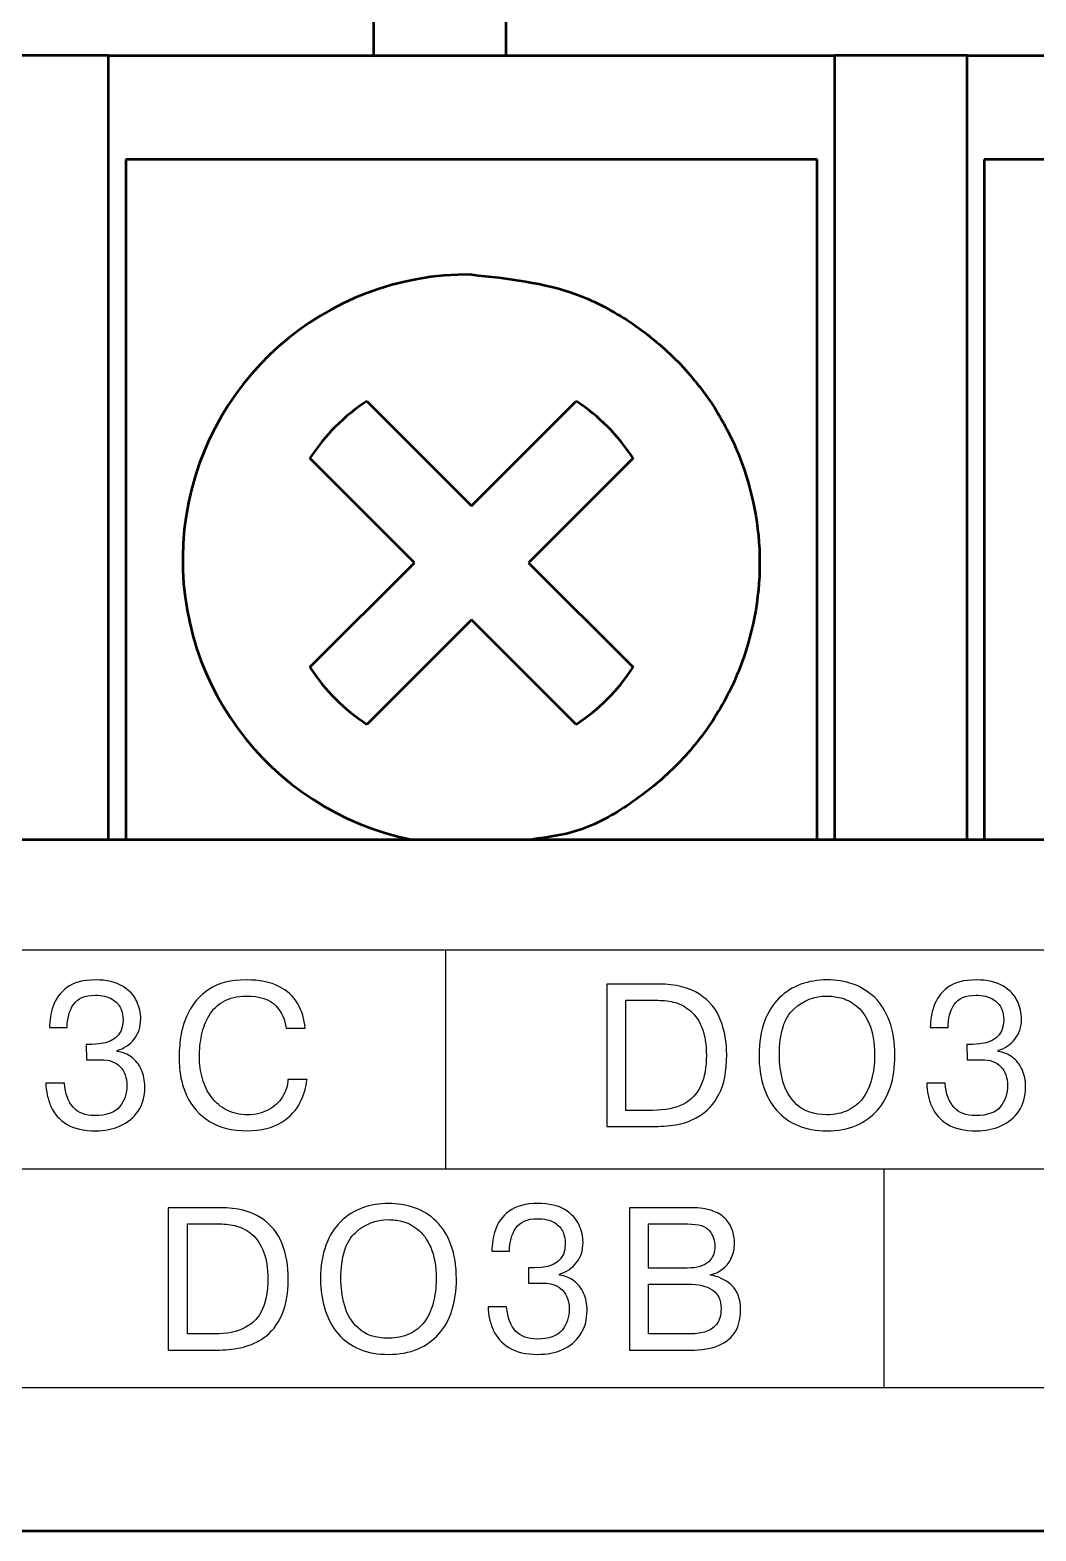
# Model space of a CAD drawing. Header units: millimetres. Extents: x 3520 to 8864, y 403 to 1747.
# Drawn here: x 5715.24 to 5723.97, y 1278.8 to 1291.82 of the extents above; entities that cross this region are included whole.
import ezdxf

# ---------------------------------------------------------------- set-up
doc = ezdxf.new("R2010")
doc.units = ezdxf.units.MM
doc.layers.add('main', color=5, linetype='Continuous', lineweight=50)
doc.layers.add('text', color=250, linetype='Continuous')

msp = doc.modelspace()

# ---------------------------------------------------------------- linework, layer by layer
at = {"layer": 'main', "color": 0, "linetype": 'Continuous'}
for p, q in [((5718.224, 1299.8), (5718.224, 1291.6)), ((5719.374, 1291.6), (5719.374, 1299.8)), ((5715.924, 1291.6), (5714.774, 1291.6)), ((5715.924, 1290.6), (5715.924, 1291.6)), ((5715.924, 1291.6), (5722.224, 1291.6)), ((5723.374, 1291.6), (5722.224, 1291.6)), ((5722.224, 1291.6), (5722.224, 1290.6)), ((5723.374, 1290.6), (5723.374, 1291.6)), ((5723.374, 1291.6), (5729.674, 1291.6)), ((5722.074, 1290.7), (5716.074, 1290.7)), ((5716.074, 1290.7), (5716.074, 1287.2)), ((5722.074, 1287.2), (5722.074, 1290.7)), ((5729.524, 1290.7), (5723.524, 1290.7)), ((5723.524, 1290.7), (5723.524, 1287.2)), ((5715.924, 1284.8), (5715.924, 1290.6)), ((5722.224, 1290.6), (5722.224, 1284.8)), ((5723.374, 1284.8), (5723.374, 1290.6)), ((5718.167, 1288.602), (5719.074, 1287.695)), ((5719.074, 1287.695), (5719.982, 1288.602)), ((5718.579, 1287.2), (5717.672, 1288.107)), ((5720.477, 1288.107), (5719.569, 1287.2)), ((5716.074, 1287.2), (5716.074, 1284.8)), ((5717.672, 1286.293), (5718.579, 1287.2)), ((5719.569, 1287.2), (5720.477, 1286.293)), ((5722.074, 1284.8), (5722.074, 1287.2)), ((5723.524, 1287.2), (5723.524, 1284.8)), ((5719.074, 1286.705), (5718.167, 1285.798)), ((5719.982, 1285.798), (5719.074, 1286.705)), ((5680.124, 1284.8), (5739.124, 1284.8)), ((5678.124, 1278.8), (5741.124, 1278.8))]:
    msp.add_line(p, q, dxfattribs=at)
for centre, radius, start, end in [((5719.043, 1287.225), 2.475, 89.2641, 258.5219), ((5719.074, 1287.2), 1.67, 122.9031, 147.0969), ((5719.074, 1287.2), 1.67, 32.9031, 57.0969), ((5719.074, 1287.2), 1.67, 212.9031, 237.0969), ((5719.074, 1287.2), 1.67, 302.9031, 327.0969)]:
    msp.add_arc(centre, radius, start, end, dxfattribs=at)
msp.add_open_spline([(5719.074, 1289.7), (5719.389, 1289.666), (5719.874, 1289.615), (5720.457, 1289.303), (5720.854, 1288.98), (5721.179, 1288.582), (5721.481, 1288), (5721.635, 1287.2), (5721.481, 1286.4), (5721.179, 1285.818), (5720.854, 1285.419), (5720.456, 1285.1), (5720.037, 1284.858), (5719.733, 1284.818), (5719.599, 1284.8)], degree=3, knots=[0, 0, 0, 0, 0.128485, 0.1984293, 0.2683, 0.3382439, 0.4081143, 0.5365991, 0.665084, 0.7350283, 0.8048991, 0.8748431, 0.9447136, 1, 1, 1, 1], dxfattribs=at)
at = {"layer": 'text', "color": 0}
for points, knots in [([(5681.751, 1280.043), (5681.751, 1280.043), (5736.951, 1280.043), (5736.951, 1280.043), (5736.951, 1280.043), (5736.951, 1280.043), (5736.951, 1283.843), (5736.951, 1283.843), (5736.951, 1283.843), (5736.951, 1283.843), (5681.751, 1283.843), (5681.751, 1283.843), (5681.751, 1283.843), (5681.751, 1283.843), (5681.751, 1280.043), (5681.751, 1280.043)], [0, 0, 0, 0, 0.25, 0.25, 0.25, 0.25, 0.5, 0.5, 0.5, 0.5, 0.75, 0.75, 0.75, 0.75, 1, 1, 1, 1]), ([(5715.381, 1282.684), (5715.381, 1282.684), (5715.541, 1282.684), (5715.541, 1282.684), (5715.541, 1282.684), (5715.558, 1282.498), (5715.646, 1282.404), (5715.803, 1282.404), (5715.803, 1282.404), (5715.909, 1282.404), (5715.982, 1282.43), (5716.022, 1282.482), (5716.022, 1282.482), (5716.063, 1282.534), (5716.083, 1282.596), (5716.083, 1282.665), (5716.083, 1282.665), (5716.083, 1282.733), (5716.064, 1282.787), (5716.025, 1282.828), (5716.025, 1282.828), (5715.986, 1282.869), (5715.93, 1282.889), (5715.857, 1282.889), (5715.857, 1282.889), (5715.857, 1282.889), (5715.776, 1282.889), (5715.776, 1282.889), (5715.776, 1282.889), (5715.776, 1282.889), (5715.733, 1282.889), (5715.733, 1282.889), (5715.733, 1282.889), (5715.733, 1282.889), (5715.731, 1283.022), (5715.731, 1283.022), (5715.731, 1283.022), (5715.731, 1283.022), (5715.78, 1283.022), (5715.78, 1283.022), (5715.78, 1283.022), (5715.96, 1283.022), (5716.05, 1283.093), (5716.05, 1283.235), (5716.05, 1283.235), (5716.05, 1283.268), (5716.043, 1283.301), (5716.03, 1283.333), (5716.03, 1283.333), (5716.017, 1283.365), (5715.992, 1283.392), (5715.955, 1283.415), (5715.955, 1283.415), (5715.918, 1283.437), (5715.869, 1283.448), (5715.807, 1283.448), (5715.807, 1283.448), (5715.718, 1283.448), (5715.656, 1283.421), (5715.62, 1283.367), (5715.62, 1283.367), (5715.584, 1283.313), (5715.566, 1283.246), (5715.566, 1283.168), (5715.566, 1283.168), (5715.566, 1283.168), (5715.413, 1283.168), (5715.413, 1283.168), (5715.413, 1283.168), (5715.413, 1283.229), (5715.423, 1283.291), (5715.444, 1283.353), (5715.444, 1283.353), (5715.464, 1283.415), (5715.504, 1283.469), (5715.562, 1283.514), (5715.562, 1283.514), (5715.621, 1283.559), (5715.704, 1283.581), (5715.812, 1283.581), (5715.812, 1283.581), (5715.91, 1283.581), (5715.988, 1283.563), (5716.046, 1283.527), (5716.046, 1283.527), (5716.105, 1283.492), (5716.146, 1283.448), (5716.169, 1283.396), (5716.169, 1283.396), (5716.192, 1283.344), (5716.204, 1283.293), (5716.204, 1283.243), (5716.204, 1283.243), (5716.204, 1283.173), (5716.184, 1283.114), (5716.146, 1283.066), (5716.146, 1283.066), (5716.107, 1283.018), (5716.058, 1282.985), (5716, 1282.969), (5716, 1282.969), (5716, 1282.969), (5716, 1282.96), (5716, 1282.96), (5716, 1282.96), (5716.047, 1282.954), (5716.089, 1282.937), (5716.125, 1282.91), (5716.125, 1282.91), (5716.161, 1282.883), (5716.189, 1282.847), (5716.209, 1282.803), (5716.209, 1282.803), (5716.229, 1282.758), (5716.239, 1282.708), (5716.239, 1282.653), (5716.239, 1282.653), (5716.239, 1282.57), (5716.22, 1282.5), (5716.181, 1282.442), (5716.181, 1282.442), (5716.141, 1282.385), (5716.09, 1282.342), (5716.025, 1282.314), (5716.025, 1282.314), (5715.96, 1282.286), (5715.89, 1282.272), (5715.814, 1282.272), (5715.814, 1282.272), (5715.708, 1282.272), (5715.624, 1282.291), (5715.561, 1282.33), (5715.561, 1282.33), (5715.498, 1282.369), (5715.453, 1282.42), (5715.425, 1282.482), (5715.425, 1282.482), (5715.412, 1282.514), (5715.401, 1282.547), (5715.393, 1282.581), (5715.393, 1282.581), (5715.385, 1282.614), (5715.381, 1282.649), (5715.381, 1282.684)], [0, 0, 0, 0, 0.027778, 0.027778, 0.027778, 0.027778, 0.055556, 0.055556, 0.055556, 0.055556, 0.083333, 0.083333, 0.083333, 0.083333, 0.111111, 0.111111, 0.111111, 0.111111, 0.138889, 0.138889, 0.138889, 0.138889, 0.166667, 0.166667, 0.166667, 0.166667, 0.194444, 0.194444, 0.194444, 0.194444, 0.222222, 0.222222, 0.222222, 0.222222, 0.25, 0.25, 0.25, 0.25, 0.277778, 0.277778, 0.277778, 0.277778, 0.305556, 0.305556, 0.305556, 0.305556, 0.333333, 0.333333, 0.333333, 0.333333, 0.361111, 0.361111, 0.361111, 0.361111, 0.388889, 0.388889, 0.388889, 0.388889, 0.416667, 0.416667, 0.416667, 0.416667, 0.444444, 0.444444, 0.444444, 0.444444, 0.472222, 0.472222, 0.472222, 0.472222, 0.5, 0.5, 0.5, 0.5, 0.527778, 0.527778, 0.527778, 0.527778, 0.555556, 0.555556, 0.555556, 0.555556, 0.583333, 0.583333, 0.583333, 0.583333, 0.611111, 0.611111, 0.611111, 0.611111, 0.638889, 0.638889, 0.638889, 0.638889, 0.666667, 0.666667, 0.666667, 0.666667, 0.694444, 0.694444, 0.694444, 0.694444, 0.722222, 0.722222, 0.722222, 0.722222, 0.75, 0.75, 0.75, 0.75, 0.777778, 0.777778, 0.777778, 0.777778, 0.805556, 0.805556, 0.805556, 0.805556, 0.833333, 0.833333, 0.833333, 0.833333, 0.861111, 0.861111, 0.861111, 0.861111, 0.888889, 0.888889, 0.888889, 0.888889, 0.916667, 0.916667, 0.916667, 0.916667, 0.944444, 0.944444, 0.944444, 0.944444, 0.972222, 0.972222, 0.972222, 0.972222, 1, 1, 1, 1]), ([(5717.481, 1282.718), (5717.481, 1282.718), (5717.647, 1282.718), (5717.647, 1282.718), (5717.647, 1282.718), (5717.639, 1282.652), (5717.62, 1282.586), (5717.588, 1282.52), (5717.588, 1282.52), (5717.557, 1282.454), (5717.503, 1282.396), (5717.427, 1282.346), (5717.427, 1282.346), (5717.351, 1282.297), (5717.25, 1282.272), (5717.124, 1282.272), (5717.124, 1282.272), (5716.996, 1282.272), (5716.888, 1282.299), (5716.8, 1282.353), (5716.8, 1282.353), (5716.713, 1282.407), (5716.646, 1282.483), (5716.602, 1282.578), (5716.602, 1282.578), (5716.58, 1282.627), (5716.564, 1282.678), (5716.553, 1282.731), (5716.553, 1282.731), (5716.542, 1282.785), (5716.537, 1282.842), (5716.537, 1282.905), (5716.537, 1282.905), (5716.537, 1282.959), (5716.541, 1283.018), (5716.55, 1283.083), (5716.55, 1283.083), (5716.558, 1283.147), (5716.581, 1283.219), (5716.617, 1283.297), (5716.617, 1283.297), (5716.654, 1283.375), (5716.713, 1283.442), (5716.795, 1283.498), (5716.795, 1283.498), (5716.877, 1283.553), (5716.984, 1283.581), (5717.119, 1283.581), (5717.119, 1283.581), (5717.234, 1283.581), (5717.329, 1283.562), (5717.402, 1283.525), (5717.402, 1283.525), (5717.476, 1283.488), (5717.53, 1283.437), (5717.566, 1283.374), (5717.566, 1283.374), (5717.602, 1283.311), (5717.623, 1283.241), (5717.631, 1283.162), (5717.631, 1283.162), (5717.631, 1283.162), (5717.465, 1283.162), (5717.465, 1283.162), (5717.465, 1283.162), (5717.458, 1283.235), (5717.428, 1283.3), (5717.376, 1283.357), (5717.376, 1283.357), (5717.323, 1283.413), (5717.237, 1283.441), (5717.119, 1283.441), (5717.119, 1283.441), (5717.04, 1283.441), (5716.975, 1283.426), (5716.922, 1283.395), (5716.922, 1283.395), (5716.87, 1283.365), (5716.828, 1283.324), (5716.797, 1283.273), (5716.797, 1283.273), (5716.767, 1283.221), (5716.745, 1283.165), (5716.732, 1283.102), (5716.732, 1283.102), (5716.72, 1283.04), (5716.713, 1282.977), (5716.713, 1282.913), (5716.713, 1282.913), (5716.713, 1282.848), (5716.722, 1282.786), (5716.739, 1282.726), (5716.739, 1282.726), (5716.756, 1282.665), (5716.782, 1282.611), (5716.818, 1282.563), (5716.818, 1282.563), (5716.853, 1282.516), (5716.897, 1282.48), (5716.95, 1282.452), (5716.95, 1282.452), (5717.003, 1282.425), (5717.064, 1282.411), (5717.132, 1282.411), (5717.132, 1282.411), (5717.201, 1282.411), (5717.262, 1282.426), (5717.313, 1282.454), (5717.313, 1282.454), (5717.365, 1282.483), (5717.405, 1282.52), (5717.433, 1282.566), (5717.433, 1282.566), (5717.448, 1282.592), (5717.46, 1282.617), (5717.468, 1282.641), (5717.468, 1282.641), (5717.477, 1282.666), (5717.481, 1282.692), (5717.481, 1282.718)], [0, 0, 0, 0, 0.033333, 0.033333, 0.033333, 0.033333, 0.066667, 0.066667, 0.066667, 0.066667, 0.1, 0.1, 0.1, 0.1, 0.133333, 0.133333, 0.133333, 0.133333, 0.166667, 0.166667, 0.166667, 0.166667, 0.2, 0.2, 0.2, 0.2, 0.233333, 0.233333, 0.233333, 0.233333, 0.266667, 0.266667, 0.266667, 0.266667, 0.3, 0.3, 0.3, 0.3, 0.333333, 0.333333, 0.333333, 0.333333, 0.366667, 0.366667, 0.366667, 0.366667, 0.4, 0.4, 0.4, 0.4, 0.433333, 0.433333, 0.433333, 0.433333, 0.466667, 0.466667, 0.466667, 0.466667, 0.5, 0.5, 0.5, 0.5, 0.533333, 0.533333, 0.533333, 0.533333, 0.566667, 0.566667, 0.566667, 0.566667, 0.6, 0.6, 0.6, 0.6, 0.633333, 0.633333, 0.633333, 0.633333, 0.666667, 0.666667, 0.666667, 0.666667, 0.7, 0.7, 0.7, 0.7, 0.733333, 0.733333, 0.733333, 0.733333, 0.766667, 0.766667, 0.766667, 0.766667, 0.8, 0.8, 0.8, 0.8, 0.833333, 0.833333, 0.833333, 0.833333, 0.866667, 0.866667, 0.866667, 0.866667, 0.9, 0.9, 0.9, 0.9, 0.933333, 0.933333, 0.933333, 0.933333, 0.966667, 0.966667, 0.966667, 0.966667, 1, 1, 1, 1]), ([(5722.158, 1282.272), (5722.065, 1282.272), (5721.981, 1282.287), (5721.908, 1282.317), (5721.908, 1282.317), (5721.835, 1282.347), (5721.774, 1282.391), (5721.724, 1282.448), (5721.724, 1282.448), (5721.673, 1282.504), (5721.635, 1282.573), (5721.609, 1282.655), (5721.609, 1282.655), (5721.582, 1282.737), (5721.569, 1282.827), (5721.569, 1282.927), (5721.569, 1282.927), (5721.569, 1283.039), (5721.585, 1283.137), (5721.616, 1283.221), (5721.616, 1283.221), (5721.647, 1283.304), (5721.69, 1283.372), (5721.745, 1283.425), (5721.745, 1283.425), (5721.799, 1283.478), (5721.862, 1283.517), (5721.933, 1283.543), (5721.933, 1283.543), (5722.004, 1283.568), (5722.079, 1283.581), (5722.158, 1283.581), (5722.158, 1283.581), (5722.238, 1283.581), (5722.313, 1283.569), (5722.385, 1283.544), (5722.385, 1283.544), (5722.456, 1283.519), (5722.519, 1283.48), (5722.573, 1283.427), (5722.573, 1283.427), (5722.627, 1283.375), (5722.67, 1283.306), (5722.701, 1283.222), (5722.701, 1283.222), (5722.732, 1283.138), (5722.747, 1283.039), (5722.747, 1282.927), (5722.747, 1282.927), (5722.747, 1282.824), (5722.735, 1282.733), (5722.709, 1282.653), (5722.709, 1282.653), (5722.684, 1282.574), (5722.646, 1282.506), (5722.596, 1282.45), (5722.596, 1282.45), (5722.546, 1282.393), (5722.484, 1282.349), (5722.411, 1282.318), (5722.411, 1282.318), (5722.338, 1282.287), (5722.253, 1282.272), (5722.158, 1282.272)], [0, 0, 0, 0, 0.0625, 0.0625, 0.0625, 0.0625, 0.125, 0.125, 0.125, 0.125, 0.1875, 0.1875, 0.1875, 0.1875, 0.25, 0.25, 0.25, 0.25, 0.3125, 0.3125, 0.3125, 0.3125, 0.375, 0.375, 0.375, 0.375, 0.4375, 0.4375, 0.4375, 0.4375, 0.5, 0.5, 0.5, 0.5, 0.5625, 0.5625, 0.5625, 0.5625, 0.625, 0.625, 0.625, 0.625, 0.6875, 0.6875, 0.6875, 0.6875, 0.75, 0.75, 0.75, 0.75, 0.8125, 0.8125, 0.8125, 0.8125, 0.875, 0.875, 0.875, 0.875, 0.9375, 0.9375, 0.9375, 0.9375, 1, 1, 1, 1]), ([(5723.024, 1282.684), (5723.024, 1282.684), (5723.183, 1282.684), (5723.183, 1282.684), (5723.183, 1282.684), (5723.2, 1282.498), (5723.288, 1282.404), (5723.446, 1282.404), (5723.446, 1282.404), (5723.551, 1282.404), (5723.625, 1282.43), (5723.665, 1282.482), (5723.665, 1282.482), (5723.705, 1282.534), (5723.726, 1282.596), (5723.726, 1282.665), (5723.726, 1282.665), (5723.726, 1282.733), (5723.706, 1282.787), (5723.668, 1282.828), (5723.668, 1282.828), (5723.629, 1282.869), (5723.573, 1282.889), (5723.5, 1282.889), (5723.5, 1282.889), (5723.5, 1282.889), (5723.419, 1282.889), (5723.419, 1282.889), (5723.419, 1282.889), (5723.419, 1282.889), (5723.375, 1282.889), (5723.375, 1282.889), (5723.375, 1282.889), (5723.375, 1282.889), (5723.373, 1283.022), (5723.373, 1283.022), (5723.373, 1283.022), (5723.373, 1283.022), (5723.422, 1283.022), (5723.422, 1283.022), (5723.422, 1283.022), (5723.602, 1283.022), (5723.692, 1283.093), (5723.692, 1283.235), (5723.692, 1283.235), (5723.692, 1283.268), (5723.686, 1283.301), (5723.673, 1283.333), (5723.673, 1283.333), (5723.659, 1283.365), (5723.634, 1283.392), (5723.597, 1283.415), (5723.597, 1283.415), (5723.561, 1283.437), (5723.511, 1283.448), (5723.449, 1283.448), (5723.449, 1283.448), (5723.361, 1283.448), (5723.298, 1283.421), (5723.262, 1283.367), (5723.262, 1283.367), (5723.227, 1283.313), (5723.209, 1283.246), (5723.209, 1283.168), (5723.209, 1283.168), (5723.209, 1283.168), (5723.055, 1283.168), (5723.055, 1283.168), (5723.055, 1283.168), (5723.055, 1283.229), (5723.066, 1283.291), (5723.086, 1283.353), (5723.086, 1283.353), (5723.106, 1283.415), (5723.146, 1283.469), (5723.205, 1283.514), (5723.205, 1283.514), (5723.264, 1283.559), (5723.347, 1283.581), (5723.454, 1283.581), (5723.454, 1283.581), (5723.552, 1283.581), (5723.63, 1283.563), (5723.689, 1283.527), (5723.689, 1283.527), (5723.747, 1283.492), (5723.788, 1283.448), (5723.811, 1283.396), (5723.811, 1283.396), (5723.835, 1283.344), (5723.846, 1283.293), (5723.846, 1283.243), (5723.846, 1283.243), (5723.846, 1283.173), (5723.827, 1283.114), (5723.788, 1283.066), (5723.788, 1283.066), (5723.749, 1283.018), (5723.701, 1282.985), (5723.643, 1282.969), (5723.643, 1282.969), (5723.643, 1282.969), (5723.643, 1282.96), (5723.643, 1282.96), (5723.643, 1282.96), (5723.69, 1282.954), (5723.732, 1282.937), (5723.768, 1282.91), (5723.768, 1282.91), (5723.804, 1282.883), (5723.832, 1282.847), (5723.852, 1282.803), (5723.852, 1282.803), (5723.872, 1282.758), (5723.882, 1282.708), (5723.882, 1282.653), (5723.882, 1282.653), (5723.882, 1282.57), (5723.862, 1282.5), (5723.823, 1282.442), (5723.823, 1282.442), (5723.784, 1282.385), (5723.732, 1282.342), (5723.668, 1282.314), (5723.668, 1282.314), (5723.603, 1282.286), (5723.532, 1282.272), (5723.456, 1282.272), (5723.456, 1282.272), (5723.35, 1282.272), (5723.266, 1282.291), (5723.203, 1282.33), (5723.203, 1282.33), (5723.14, 1282.369), (5723.095, 1282.42), (5723.068, 1282.482), (5723.068, 1282.482), (5723.054, 1282.514), (5723.043, 1282.547), (5723.036, 1282.581), (5723.036, 1282.581), (5723.028, 1282.614), (5723.024, 1282.649), (5723.024, 1282.684)], [0, 0, 0, 0, 0.027778, 0.027778, 0.027778, 0.027778, 0.055556, 0.055556, 0.055556, 0.055556, 0.083333, 0.083333, 0.083333, 0.083333, 0.111111, 0.111111, 0.111111, 0.111111, 0.138889, 0.138889, 0.138889, 0.138889, 0.166667, 0.166667, 0.166667, 0.166667, 0.194444, 0.194444, 0.194444, 0.194444, 0.222222, 0.222222, 0.222222, 0.222222, 0.25, 0.25, 0.25, 0.25, 0.277778, 0.277778, 0.277778, 0.277778, 0.305556, 0.305556, 0.305556, 0.305556, 0.333333, 0.333333, 0.333333, 0.333333, 0.361111, 0.361111, 0.361111, 0.361111, 0.388889, 0.388889, 0.388889, 0.388889, 0.416667, 0.416667, 0.416667, 0.416667, 0.444444, 0.444444, 0.444444, 0.444444, 0.472222, 0.472222, 0.472222, 0.472222, 0.5, 0.5, 0.5, 0.5, 0.527778, 0.527778, 0.527778, 0.527778, 0.555556, 0.555556, 0.555556, 0.555556, 0.583333, 0.583333, 0.583333, 0.583333, 0.611111, 0.611111, 0.611111, 0.611111, 0.638889, 0.638889, 0.638889, 0.638889, 0.666667, 0.666667, 0.666667, 0.666667, 0.694444, 0.694444, 0.694444, 0.694444, 0.722222, 0.722222, 0.722222, 0.722222, 0.75, 0.75, 0.75, 0.75, 0.777778, 0.777778, 0.777778, 0.777778, 0.805556, 0.805556, 0.805556, 0.805556, 0.833333, 0.833333, 0.833333, 0.833333, 0.861111, 0.861111, 0.861111, 0.861111, 0.888889, 0.888889, 0.888889, 0.888889, 0.916667, 0.916667, 0.916667, 0.916667, 0.944444, 0.944444, 0.944444, 0.944444, 0.972222, 0.972222, 0.972222, 0.972222, 1, 1, 1, 1]), ([(5720.248, 1283.544), (5720.248, 1283.544), (5720.701, 1283.544), (5720.701, 1283.544), (5720.701, 1283.544), (5720.847, 1283.544), (5720.963, 1283.515), (5721.051, 1283.457), (5721.051, 1283.457), (5721.139, 1283.4), (5721.201, 1283.324), (5721.236, 1283.232), (5721.236, 1283.232), (5721.271, 1283.139), (5721.289, 1283.038), (5721.289, 1282.93), (5721.289, 1282.93), (5721.289, 1282.788), (5721.266, 1282.674), (5721.221, 1282.588), (5721.221, 1282.588), (5721.175, 1282.501), (5721.119, 1282.438), (5721.05, 1282.399), (5721.05, 1282.399), (5721.016, 1282.379), (5720.983, 1282.363), (5720.95, 1282.351), (5720.95, 1282.351), (5720.916, 1282.338), (5720.882, 1282.329), (5720.848, 1282.324), (5720.848, 1282.324), (5720.78, 1282.314), (5720.711, 1282.309), (5720.639, 1282.309), (5720.639, 1282.309), (5720.639, 1282.309), (5720.248, 1282.309), (5720.248, 1282.309), (5720.248, 1282.309), (5720.248, 1282.309), (5720.248, 1283.544), (5720.248, 1283.544)], [0, 0, 0, 0, 0.090909, 0.090909, 0.090909, 0.090909, 0.181818, 0.181818, 0.181818, 0.181818, 0.272727, 0.272727, 0.272727, 0.272727, 0.363636, 0.363636, 0.363636, 0.363636, 0.454545, 0.454545, 0.454545, 0.454545, 0.545455, 0.545455, 0.545455, 0.545455, 0.636364, 0.636364, 0.636364, 0.636364, 0.727273, 0.727273, 0.727273, 0.727273, 0.818182, 0.818182, 0.818182, 0.818182, 0.909091, 0.909091, 0.909091, 0.909091, 1, 1, 1, 1]), ([(5720.414, 1283.404), (5720.414, 1283.404), (5720.414, 1282.449), (5720.414, 1282.449), (5720.414, 1282.449), (5720.414, 1282.449), (5720.644, 1282.449), (5720.644, 1282.449), (5720.644, 1282.449), (5720.755, 1282.449), (5720.845, 1282.467), (5720.914, 1282.504), (5720.914, 1282.504), (5720.983, 1282.541), (5721.034, 1282.595), (5721.065, 1282.666), (5721.065, 1282.666), (5721.097, 1282.737), (5721.112, 1282.824), (5721.112, 1282.927), (5721.112, 1282.927), (5721.112, 1283.021), (5721.1, 1283.1), (5721.075, 1283.163), (5721.075, 1283.163), (5721.05, 1283.226), (5721.017, 1283.275), (5720.977, 1283.31), (5720.977, 1283.31), (5720.936, 1283.345), (5720.891, 1283.37), (5720.843, 1283.384), (5720.843, 1283.384), (5720.794, 1283.397), (5720.743, 1283.404), (5720.692, 1283.404), (5720.692, 1283.404), (5720.692, 1283.404), (5720.414, 1283.404), (5720.414, 1283.404)], [0, 0, 0, 0, 0.1, 0.1, 0.1, 0.1, 0.2, 0.2, 0.2, 0.2, 0.3, 0.3, 0.3, 0.3, 0.4, 0.4, 0.4, 0.4, 0.5, 0.5, 0.5, 0.5, 0.6, 0.6, 0.6, 0.6, 0.7, 0.7, 0.7, 0.7, 0.8, 0.8, 0.8, 0.8, 0.9, 0.9, 0.9, 0.9, 1, 1, 1, 1]), ([(5722.158, 1282.411), (5722.227, 1282.411), (5722.288, 1282.424), (5722.34, 1282.449), (5722.34, 1282.449), (5722.393, 1282.475), (5722.436, 1282.51), (5722.47, 1282.555), (5722.47, 1282.555), (5722.504, 1282.6), (5722.529, 1282.654), (5722.546, 1282.718), (5722.546, 1282.718), (5722.563, 1282.782), (5722.572, 1282.851), (5722.572, 1282.927), (5722.572, 1282.927), (5722.572, 1283.039), (5722.556, 1283.131), (5722.525, 1283.201), (5722.525, 1283.201), (5722.493, 1283.272), (5722.455, 1283.324), (5722.41, 1283.359), (5722.41, 1283.359), (5722.364, 1283.393), (5722.32, 1283.415), (5722.277, 1283.426), (5722.277, 1283.426), (5722.234, 1283.436), (5722.194, 1283.441), (5722.158, 1283.441), (5722.158, 1283.441), (5722.05, 1283.441), (5721.954, 1283.404), (5721.871, 1283.328), (5721.871, 1283.328), (5721.787, 1283.253), (5721.746, 1283.119), (5721.746, 1282.927), (5721.746, 1282.927), (5721.746, 1282.853), (5721.756, 1282.778), (5721.776, 1282.701), (5721.776, 1282.701), (5721.796, 1282.624), (5721.837, 1282.556), (5721.898, 1282.498), (5721.898, 1282.498), (5721.959, 1282.441), (5722.046, 1282.411), (5722.158, 1282.411)], [0, 0, 0, 0, 0.076923, 0.076923, 0.076923, 0.076923, 0.153846, 0.153846, 0.153846, 0.153846, 0.230769, 0.230769, 0.230769, 0.230769, 0.307692, 0.307692, 0.307692, 0.307692, 0.384615, 0.384615, 0.384615, 0.384615, 0.461538, 0.461538, 0.461538, 0.461538, 0.538462, 0.538462, 0.538462, 0.538462, 0.615385, 0.615385, 0.615385, 0.615385, 0.692308, 0.692308, 0.692308, 0.692308, 0.769231, 0.769231, 0.769231, 0.769231, 0.846154, 0.846154, 0.846154, 0.846154, 0.923077, 0.923077, 0.923077, 0.923077, 1, 1, 1, 1]), ([(5718.353, 1280.332), (5718.26, 1280.332), (5718.177, 1280.347), (5718.104, 1280.377), (5718.104, 1280.377), (5718.031, 1280.407), (5717.969, 1280.451), (5717.919, 1280.508), (5717.919, 1280.508), (5717.869, 1280.565), (5717.831, 1280.634), (5717.804, 1280.715), (5717.804, 1280.715), (5717.778, 1280.797), (5717.764, 1280.887), (5717.764, 1280.987), (5717.764, 1280.987), (5717.764, 1281.099), (5717.78, 1281.197), (5717.811, 1281.281), (5717.811, 1281.281), (5717.843, 1281.364), (5717.885, 1281.432), (5717.94, 1281.485), (5717.94, 1281.485), (5717.995, 1281.538), (5718.057, 1281.577), (5718.128, 1281.603), (5718.128, 1281.603), (5718.199, 1281.628), (5718.274, 1281.641), (5718.353, 1281.641), (5718.353, 1281.641), (5718.433, 1281.641), (5718.509, 1281.629), (5718.58, 1281.604), (5718.58, 1281.604), (5718.651, 1281.579), (5718.714, 1281.54), (5718.768, 1281.487), (5718.768, 1281.487), (5718.822, 1281.435), (5718.865, 1281.367), (5718.896, 1281.282), (5718.896, 1281.282), (5718.927, 1281.198), (5718.943, 1281.1), (5718.943, 1280.987), (5718.943, 1280.987), (5718.943, 1280.884), (5718.93, 1280.793), (5718.904, 1280.714), (5718.904, 1280.714), (5718.879, 1280.634), (5718.841, 1280.566), (5718.791, 1280.51), (5718.791, 1280.51), (5718.741, 1280.453), (5718.68, 1280.41), (5718.606, 1280.378), (5718.606, 1280.378), (5718.533, 1280.348), (5718.449, 1280.332), (5718.353, 1280.332)], [0, 0, 0, 0, 0.0625, 0.0625, 0.0625, 0.0625, 0.125, 0.125, 0.125, 0.125, 0.1875, 0.1875, 0.1875, 0.1875, 0.25, 0.25, 0.25, 0.25, 0.3125, 0.3125, 0.3125, 0.3125, 0.375, 0.375, 0.375, 0.375, 0.4375, 0.4375, 0.4375, 0.4375, 0.5, 0.5, 0.5, 0.5, 0.5625, 0.5625, 0.5625, 0.5625, 0.625, 0.625, 0.625, 0.625, 0.6875, 0.6875, 0.6875, 0.6875, 0.75, 0.75, 0.75, 0.75, 0.8125, 0.8125, 0.8125, 0.8125, 0.875, 0.875, 0.875, 0.875, 0.9375, 0.9375, 0.9375, 0.9375, 1, 1, 1, 1]), ([(5719.219, 1280.744), (5719.219, 1280.744), (5719.378, 1280.744), (5719.378, 1280.744), (5719.378, 1280.744), (5719.396, 1280.558), (5719.483, 1280.465), (5719.641, 1280.465), (5719.641, 1280.465), (5719.747, 1280.465), (5719.82, 1280.49), (5719.86, 1280.543), (5719.86, 1280.543), (5719.901, 1280.595), (5719.921, 1280.656), (5719.921, 1280.726), (5719.921, 1280.726), (5719.921, 1280.794), (5719.902, 1280.848), (5719.863, 1280.889), (5719.863, 1280.889), (5719.824, 1280.929), (5719.768, 1280.95), (5719.695, 1280.95), (5719.695, 1280.95), (5719.695, 1280.95), (5719.614, 1280.95), (5719.614, 1280.95), (5719.614, 1280.95), (5719.614, 1280.95), (5719.57, 1280.95), (5719.57, 1280.95), (5719.57, 1280.95), (5719.57, 1280.95), (5719.569, 1281.082), (5719.569, 1281.082), (5719.569, 1281.082), (5719.569, 1281.082), (5719.618, 1281.082), (5719.618, 1281.082), (5719.618, 1281.082), (5719.798, 1281.082), (5719.888, 1281.153), (5719.888, 1281.295), (5719.888, 1281.295), (5719.888, 1281.328), (5719.881, 1281.361), (5719.868, 1281.393), (5719.868, 1281.393), (5719.855, 1281.425), (5719.83, 1281.453), (5719.793, 1281.475), (5719.793, 1281.475), (5719.756, 1281.497), (5719.706, 1281.509), (5719.644, 1281.509), (5719.644, 1281.509), (5719.556, 1281.509), (5719.494, 1281.482), (5719.458, 1281.427), (5719.458, 1281.427), (5719.422, 1281.373), (5719.404, 1281.307), (5719.404, 1281.229), (5719.404, 1281.229), (5719.404, 1281.229), (5719.251, 1281.229), (5719.251, 1281.229), (5719.251, 1281.229), (5719.251, 1281.29), (5719.261, 1281.351), (5719.281, 1281.413), (5719.281, 1281.413), (5719.302, 1281.476), (5719.341, 1281.529), (5719.4, 1281.574), (5719.4, 1281.574), (5719.459, 1281.619), (5719.542, 1281.641), (5719.65, 1281.641), (5719.65, 1281.641), (5719.747, 1281.641), (5719.826, 1281.623), (5719.884, 1281.588), (5719.884, 1281.588), (5719.943, 1281.552), (5719.983, 1281.508), (5720.007, 1281.457), (5720.007, 1281.457), (5720.03, 1281.404), (5720.042, 1281.353), (5720.042, 1281.303), (5720.042, 1281.303), (5720.042, 1281.233), (5720.022, 1281.174), (5719.983, 1281.126), (5719.983, 1281.126), (5719.945, 1281.078), (5719.896, 1281.046), (5719.838, 1281.029), (5719.838, 1281.029), (5719.838, 1281.029), (5719.838, 1281.02), (5719.838, 1281.02), (5719.838, 1281.02), (5719.885, 1281.014), (5719.927, 1280.997), (5719.963, 1280.97), (5719.963, 1280.97), (5719.999, 1280.943), (5720.027, 1280.907), (5720.047, 1280.863), (5720.047, 1280.863), (5720.067, 1280.819), (5720.077, 1280.769), (5720.077, 1280.714), (5720.077, 1280.714), (5720.077, 1280.63), (5720.057, 1280.56), (5720.018, 1280.503), (5720.018, 1280.503), (5719.979, 1280.445), (5719.928, 1280.402), (5719.863, 1280.374), (5719.863, 1280.374), (5719.798, 1280.346), (5719.728, 1280.332), (5719.651, 1280.332), (5719.651, 1280.332), (5719.546, 1280.332), (5719.462, 1280.351), (5719.399, 1280.391), (5719.399, 1280.391), (5719.336, 1280.43), (5719.29, 1280.48), (5719.263, 1280.542), (5719.263, 1280.542), (5719.249, 1280.574), (5719.238, 1280.607), (5719.231, 1280.641), (5719.231, 1280.641), (5719.223, 1280.675), (5719.219, 1280.709), (5719.219, 1280.744)], [0, 0, 0, 0, 0.027778, 0.027778, 0.027778, 0.027778, 0.055556, 0.055556, 0.055556, 0.055556, 0.083333, 0.083333, 0.083333, 0.083333, 0.111111, 0.111111, 0.111111, 0.111111, 0.138889, 0.138889, 0.138889, 0.138889, 0.166667, 0.166667, 0.166667, 0.166667, 0.194444, 0.194444, 0.194444, 0.194444, 0.222222, 0.222222, 0.222222, 0.222222, 0.25, 0.25, 0.25, 0.25, 0.277778, 0.277778, 0.277778, 0.277778, 0.305556, 0.305556, 0.305556, 0.305556, 0.333333, 0.333333, 0.333333, 0.333333, 0.361111, 0.361111, 0.361111, 0.361111, 0.388889, 0.388889, 0.388889, 0.388889, 0.416667, 0.416667, 0.416667, 0.416667, 0.444444, 0.444444, 0.444444, 0.444444, 0.472222, 0.472222, 0.472222, 0.472222, 0.5, 0.5, 0.5, 0.5, 0.527778, 0.527778, 0.527778, 0.527778, 0.555556, 0.555556, 0.555556, 0.555556, 0.583333, 0.583333, 0.583333, 0.583333, 0.611111, 0.611111, 0.611111, 0.611111, 0.638889, 0.638889, 0.638889, 0.638889, 0.666667, 0.666667, 0.666667, 0.666667, 0.694444, 0.694444, 0.694444, 0.694444, 0.722222, 0.722222, 0.722222, 0.722222, 0.75, 0.75, 0.75, 0.75, 0.777778, 0.777778, 0.777778, 0.777778, 0.805556, 0.805556, 0.805556, 0.805556, 0.833333, 0.833333, 0.833333, 0.833333, 0.861111, 0.861111, 0.861111, 0.861111, 0.888889, 0.888889, 0.888889, 0.888889, 0.916667, 0.916667, 0.916667, 0.916667, 0.944444, 0.944444, 0.944444, 0.944444, 0.972222, 0.972222, 0.972222, 0.972222, 1, 1, 1, 1]), ([(5716.443, 1281.604), (5716.443, 1281.604), (5716.897, 1281.604), (5716.897, 1281.604), (5716.897, 1281.604), (5717.042, 1281.604), (5717.159, 1281.575), (5717.246, 1281.518), (5717.246, 1281.518), (5717.334, 1281.46), (5717.396, 1281.384), (5717.431, 1281.292), (5717.431, 1281.292), (5717.466, 1281.199), (5717.484, 1281.098), (5717.484, 1280.99), (5717.484, 1280.99), (5717.484, 1280.848), (5717.461, 1280.734), (5717.416, 1280.648), (5717.416, 1280.648), (5717.371, 1280.561), (5717.314, 1280.498), (5717.245, 1280.459), (5717.245, 1280.459), (5717.212, 1280.439), (5717.178, 1280.423), (5717.145, 1280.411), (5717.145, 1280.411), (5717.111, 1280.398), (5717.078, 1280.39), (5717.043, 1280.385), (5717.043, 1280.385), (5716.976, 1280.374), (5716.906, 1280.369), (5716.835, 1280.369), (5716.835, 1280.369), (5716.835, 1280.369), (5716.443, 1280.369), (5716.443, 1280.369), (5716.443, 1280.369), (5716.443, 1280.369), (5716.443, 1281.604), (5716.443, 1281.604)], [0, 0, 0, 0, 0.090909, 0.090909, 0.090909, 0.090909, 0.181818, 0.181818, 0.181818, 0.181818, 0.272727, 0.272727, 0.272727, 0.272727, 0.363636, 0.363636, 0.363636, 0.363636, 0.454545, 0.454545, 0.454545, 0.454545, 0.545455, 0.545455, 0.545455, 0.545455, 0.636364, 0.636364, 0.636364, 0.636364, 0.727273, 0.727273, 0.727273, 0.727273, 0.818182, 0.818182, 0.818182, 0.818182, 0.909091, 0.909091, 0.909091, 0.909091, 1, 1, 1, 1]), ([(5718.353, 1280.472), (5718.422, 1280.472), (5718.483, 1280.484), (5718.536, 1280.51), (5718.536, 1280.51), (5718.588, 1280.535), (5718.631, 1280.57), (5718.665, 1280.615), (5718.665, 1280.615), (5718.699, 1280.66), (5718.725, 1280.715), (5718.742, 1280.778), (5718.742, 1280.778), (5718.758, 1280.842), (5718.767, 1280.911), (5718.767, 1280.987), (5718.767, 1280.987), (5718.767, 1281.099), (5718.751, 1281.191), (5718.72, 1281.261), (5718.72, 1281.261), (5718.689, 1281.332), (5718.65, 1281.384), (5718.605, 1281.419), (5718.605, 1281.419), (5718.56, 1281.453), (5718.515, 1281.476), (5718.472, 1281.486), (5718.472, 1281.486), (5718.429, 1281.496), (5718.39, 1281.501), (5718.353, 1281.501), (5718.353, 1281.501), (5718.245, 1281.501), (5718.149, 1281.464), (5718.066, 1281.388), (5718.066, 1281.388), (5717.983, 1281.313), (5717.941, 1281.179), (5717.941, 1280.987), (5717.941, 1280.987), (5717.941, 1280.913), (5717.951, 1280.838), (5717.971, 1280.761), (5717.971, 1280.761), (5717.991, 1280.684), (5718.032, 1280.617), (5718.093, 1280.559), (5718.093, 1280.559), (5718.154, 1280.501), (5718.241, 1280.472), (5718.353, 1280.472)], [0, 0, 0, 0, 0.076923, 0.076923, 0.076923, 0.076923, 0.153846, 0.153846, 0.153846, 0.153846, 0.230769, 0.230769, 0.230769, 0.230769, 0.307692, 0.307692, 0.307692, 0.307692, 0.384615, 0.384615, 0.384615, 0.384615, 0.461538, 0.461538, 0.461538, 0.461538, 0.538462, 0.538462, 0.538462, 0.538462, 0.615385, 0.615385, 0.615385, 0.615385, 0.692308, 0.692308, 0.692308, 0.692308, 0.769231, 0.769231, 0.769231, 0.769231, 0.846154, 0.846154, 0.846154, 0.846154, 0.923077, 0.923077, 0.923077, 0.923077, 1, 1, 1, 1]), ([(5720.445, 1281.604), (5720.445, 1281.604), (5720.987, 1281.604), (5720.987, 1281.604), (5720.987, 1281.604), (5721.022, 1281.604), (5721.053, 1281.602), (5721.08, 1281.598), (5721.08, 1281.598), (5721.108, 1281.594), (5721.134, 1281.588), (5721.159, 1281.579), (5721.159, 1281.579), (5721.206, 1281.564), (5721.244, 1281.541), (5721.273, 1281.513), (5721.273, 1281.513), (5721.302, 1281.484), (5721.323, 1281.451), (5721.336, 1281.414), (5721.336, 1281.414), (5721.349, 1281.377), (5721.356, 1281.336), (5721.356, 1281.29), (5721.356, 1281.29), (5721.356, 1281.249), (5721.348, 1281.21), (5721.331, 1281.173), (5721.331, 1281.173), (5721.315, 1281.135), (5721.291, 1281.103), (5721.259, 1281.077), (5721.259, 1281.077), (5721.227, 1281.05), (5721.19, 1281.033), (5721.149, 1281.025), (5721.149, 1281.025), (5721.149, 1281.025), (5721.149, 1281.02), (5721.149, 1281.02), (5721.149, 1281.02), (5721.213, 1281.01), (5721.273, 1280.981), (5721.327, 1280.935), (5721.327, 1280.935), (5721.382, 1280.889), (5721.409, 1280.815), (5721.409, 1280.714), (5721.409, 1280.714), (5721.409, 1280.644), (5721.394, 1280.584), (5721.365, 1280.532), (5721.365, 1280.532), (5721.336, 1280.481), (5721.288, 1280.441), (5721.223, 1280.412), (5721.223, 1280.412), (5721.157, 1280.383), (5721.072, 1280.369), (5720.968, 1280.369), (5720.968, 1280.369), (5720.968, 1280.369), (5720.445, 1280.369), (5720.445, 1280.369), (5720.445, 1280.369), (5720.445, 1280.369), (5720.445, 1281.604), (5720.445, 1281.604)], [0, 0, 0, 0, 0.058824, 0.058824, 0.058824, 0.058824, 0.117647, 0.117647, 0.117647, 0.117647, 0.176471, 0.176471, 0.176471, 0.176471, 0.235294, 0.235294, 0.235294, 0.235294, 0.294118, 0.294118, 0.294118, 0.294118, 0.352941, 0.352941, 0.352941, 0.352941, 0.411765, 0.411765, 0.411765, 0.411765, 0.470588, 0.470588, 0.470588, 0.470588, 0.529412, 0.529412, 0.529412, 0.529412, 0.588235, 0.588235, 0.588235, 0.588235, 0.647059, 0.647059, 0.647059, 0.647059, 0.705882, 0.705882, 0.705882, 0.705882, 0.764706, 0.764706, 0.764706, 0.764706, 0.823529, 0.823529, 0.823529, 0.823529, 0.882353, 0.882353, 0.882353, 0.882353, 0.941176, 0.941176, 0.941176, 0.941176, 1, 1, 1, 1]), ([(5716.609, 1281.464), (5716.609, 1281.464), (5716.609, 1280.509), (5716.609, 1280.509), (5716.609, 1280.509), (5716.609, 1280.509), (5716.84, 1280.509), (5716.84, 1280.509), (5716.84, 1280.509), (5716.95, 1280.509), (5717.04, 1280.527), (5717.109, 1280.564), (5717.109, 1280.564), (5717.179, 1280.601), (5717.229, 1280.655), (5717.26, 1280.726), (5717.26, 1280.726), (5717.292, 1280.797), (5717.307, 1280.884), (5717.307, 1280.987), (5717.307, 1280.987), (5717.307, 1281.081), (5717.295, 1281.16), (5717.27, 1281.223), (5717.27, 1281.223), (5717.245, 1281.287), (5717.212, 1281.336), (5717.172, 1281.371), (5717.172, 1281.371), (5717.131, 1281.406), (5717.087, 1281.43), (5717.038, 1281.444), (5717.038, 1281.444), (5716.989, 1281.458), (5716.939, 1281.464), (5716.887, 1281.464), (5716.887, 1281.464), (5716.887, 1281.464), (5716.609, 1281.464), (5716.609, 1281.464)], [0, 0, 0, 0, 0.1, 0.1, 0.1, 0.1, 0.2, 0.2, 0.2, 0.2, 0.3, 0.3, 0.3, 0.3, 0.4, 0.4, 0.4, 0.4, 0.5, 0.5, 0.5, 0.5, 0.6, 0.6, 0.6, 0.6, 0.7, 0.7, 0.7, 0.7, 0.8, 0.8, 0.8, 0.8, 0.9, 0.9, 0.9, 0.9, 1, 1, 1, 1]), ([(5720.611, 1281.464), (5720.611, 1281.464), (5720.611, 1281.081), (5720.611, 1281.081), (5720.611, 1281.081), (5720.611, 1281.081), (5720.945, 1281.081), (5720.945, 1281.081), (5720.945, 1281.081), (5721.033, 1281.081), (5721.095, 1281.099), (5721.132, 1281.135), (5721.132, 1281.135), (5721.168, 1281.172), (5721.186, 1281.218), (5721.186, 1281.272), (5721.186, 1281.272), (5721.186, 1281.32), (5721.171, 1281.363), (5721.139, 1281.404), (5721.139, 1281.404), (5721.108, 1281.444), (5721.045, 1281.464), (5720.95, 1281.464), (5720.95, 1281.464), (5720.95, 1281.464), (5720.611, 1281.464), (5720.611, 1281.464)], [0, 0, 0, 0, 0.142857, 0.142857, 0.142857, 0.142857, 0.285714, 0.285714, 0.285714, 0.285714, 0.428571, 0.428571, 0.428571, 0.428571, 0.571429, 0.571429, 0.571429, 0.571429, 0.714286, 0.714286, 0.714286, 0.714286, 0.857143, 0.857143, 0.857143, 0.857143, 1, 1, 1, 1]), ([(5720.611, 1280.941), (5720.611, 1280.941), (5720.611, 1280.509), (5720.611, 1280.509), (5720.611, 1280.509), (5720.611, 1280.509), (5720.955, 1280.509), (5720.955, 1280.509), (5720.955, 1280.509), (5721.006, 1280.509), (5721.053, 1280.515), (5721.096, 1280.526), (5721.096, 1280.526), (5721.138, 1280.538), (5721.173, 1280.559), (5721.199, 1280.592), (5721.199, 1280.592), (5721.226, 1280.624), (5721.239, 1280.67), (5721.239, 1280.727), (5721.239, 1280.727), (5721.239, 1280.806), (5721.214, 1280.861), (5721.163, 1280.893), (5721.163, 1280.893), (5721.112, 1280.925), (5721.043, 1280.941), (5720.955, 1280.941), (5720.955, 1280.941), (5720.955, 1280.941), (5720.611, 1280.941), (5720.611, 1280.941)], [0, 0, 0, 0, 0.125, 0.125, 0.125, 0.125, 0.25, 0.25, 0.25, 0.25, 0.375, 0.375, 0.375, 0.375, 0.5, 0.5, 0.5, 0.5, 0.625, 0.625, 0.625, 0.625, 0.75, 0.75, 0.75, 0.75, 0.875, 0.875, 0.875, 0.875, 1, 1, 1, 1])]:
    msp.add_open_spline(points, degree=3, knots=knots, dxfattribs=at)
for points in [[(5718.851, 1281.943), (5718.851, 1281.943), (5718.851, 1283.843), (5718.851, 1283.843)], [(5681.751, 1281.943), (5681.751, 1281.943), (5736.951, 1281.943), (5736.951, 1281.943)], [(5722.651, 1281.943), (5722.651, 1281.943), (5722.651, 1280.043), (5722.651, 1280.043)]]:
    msp.add_open_spline(points, degree=3, dxfattribs=at)

doc.saveas('drawing.dxf')
